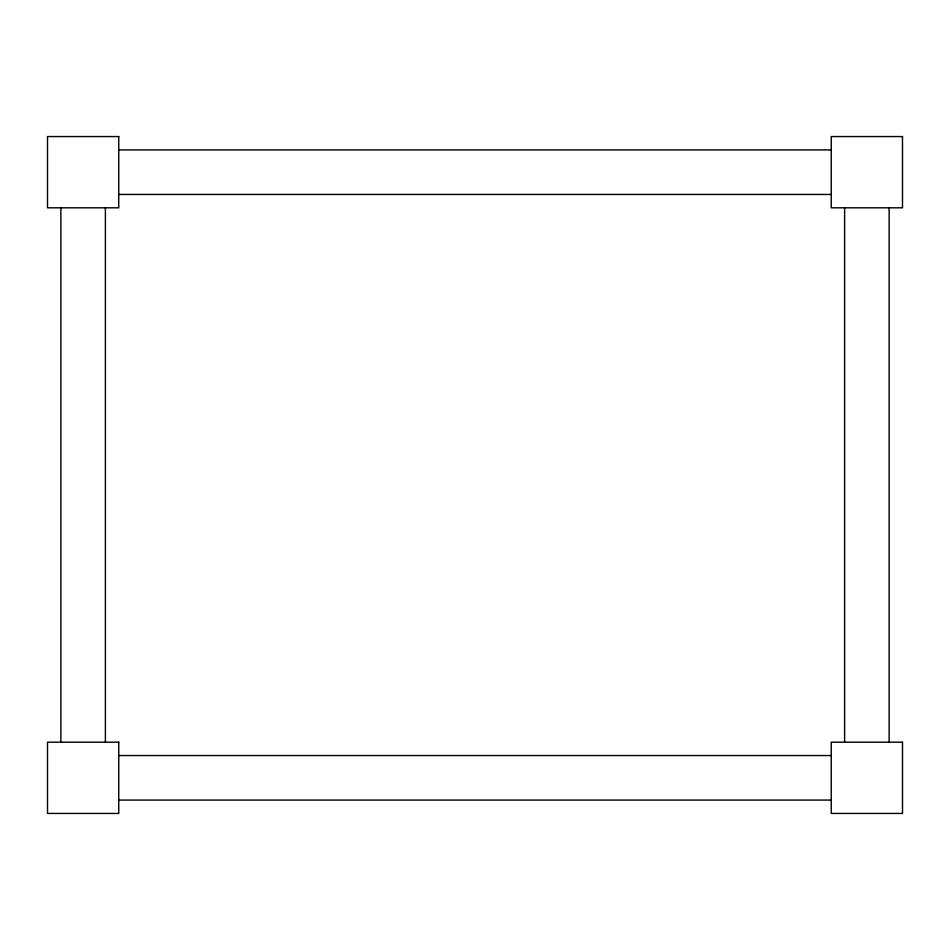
<?xml version="1.0" encoding="UTF-8"?>
<svg xmlns="http://www.w3.org/2000/svg" width="950" height="950" viewBox="0 0 950 950"><rect width="100%" height="100%" fill="white"/><g stroke="black" fill="none" stroke-linecap="round" stroke-linejoin="round"><path stroke-width="1.43" d="M118.75 149.922L831.25 149.922M118.75 194.453L831.25 194.453M118.75 755.547L831.25 755.547M118.75 800.078L831.25 800.078M889.141 207.812L889.141 742.188M844.609 207.812L844.609 742.188M105.391 207.812L105.391 742.188M60.859 207.812L60.859 742.188M118.75 136.562L47.5 136.562L47.5 207.812L118.75 207.812L118.75 136.562M902.5 136.562L831.25 136.562L831.25 207.812L902.5 207.812L902.5 136.562M118.75 742.188L47.5 742.188L47.5 813.438L118.75 813.438L118.75 742.188M902.5 742.188L831.25 742.188L831.25 813.438L902.5 813.438L902.5 742.188"/></g></svg>
